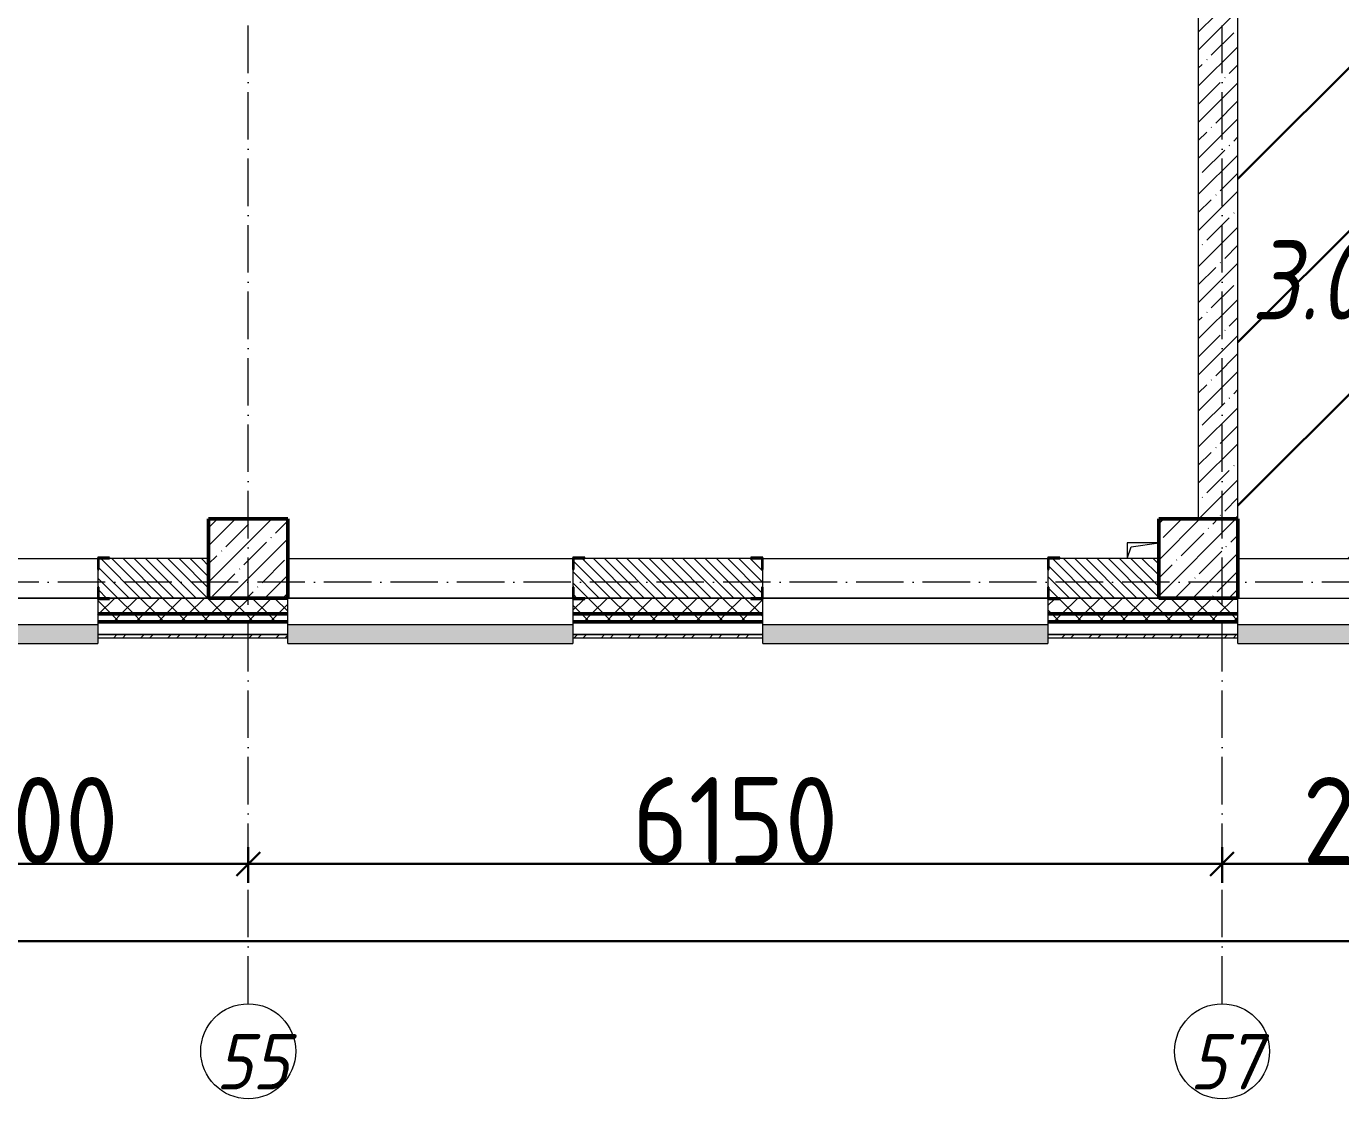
# Model space of a CAD drawing. Header units: millimetres. Extents: x 35697 to 388678, y -91946 to 171347.
# Drawn here: x 357519 to 365820, y -91946 to -85169 of the extents above; entities that cross this region are included whole.
import ezdxf

# ---------------------------------------------------------------- set-up
doc = ezdxf.new("R2010")
doc.units = ezdxf.units.MM
doc.linetypes.add('50_200_ШТРИХ_1Т_ш5_п1_п1_', pattern=[700, 500, -100, 0, -100])
for name, color, linetype, lineweight in [('4) ЛЕстницы', 5, 'Continuous', 30), ('A-____-____-DIMS', 7, 'Continuous', 9), ('A-GENM-____-MCUT', 7, 'Continuous', 25), ('A-GENM-____-OTLN', 7, 'Continuous', 9), ('A-GENM-____-OTLN-1', 7, 'Continuous', 25), ('A-GLAZ-____-OTLN', 7, 'Continuous', 9), ('A-WALL-____-MCUT-1', 7, 'Continuous', 9), ('A-WALL-____-MCUT-2', 7, 'Continuous', 50), ('A-WALL-____-MCUT-3', 7, 'Continuous', 9), ('A-WALL-____-OTLN', 7, 'Continuous', 9), ('A-WALL-____-PATT-1', 7, 'Continuous', 9), ('A-WALL-FNSH-MCUT-1', 7, 'Continuous', 9), ('S-COLS-____-MCUT', 7, 'Continuous', 50), ('S-COLS-____-OTLN', 7, 'Continuous', 9), ('S-GRID-____-IDEN', 7, 'Continuous', 9), ('S-GRID-____-OTLN-1', 7, '50_200_ШТРИХ_1Т_ш5_п1_п1_', 9), ('Марки помещений', 7, 'Continuous', 9), ('стяжа', 7, 'Continuous', 30)]:
    doc.layers.add(name, color=color, linetype=linetype, lineweight=lineweight)
doc.layers.add('A-GLAZ-____-OTLN-1', color=7, linetype='Continuous', lineweight=9, true_color=0xc0c0c0)
doc.styles.add('ISOCPEUR_I', font='isocpeui.ttf', dxfattribs={"width": 0.9, "height": 2.5})
doc.styles.add('ISOCPEUR_I_2', font='isocpeui.ttf', dxfattribs={"width": 0.85, "height": 2.3})
doc.styles.add('ISOCPEUR_I_9', font='isocpeui.ttf', dxfattribs={"width": 0.9, "height": 250})
doc.styles.add('СПДС', font='isocpeur.ttf', dxfattribs={"width": 0.9})
doc.dimstyles.new('ISO-2_5_0_9К_БОЛЬШОЙ_ОСИ', dxfattribs={"dimscale": 304.8, "dimtxt": 248.995294, "dimasz": 0.492126, "dimexe": 0.393701, "dimexo": 0, "dimgap": 0, "dimtad": 1, "dimdec": 0, "dimzin": 0, "dimdsep": 46, "dimtxsty": 'ISOCPEUR_I_9', "dimblk1": 'OBLIQUE', "dimblk2": 'OBLIQUE', "dimsah": 1, "dimcen": 0.09, "dimdle": 0.393701, "dimazin": 0, "dimtfac": 1, "dimtdec": 4, "dimtix": 1, "dimtmove": 0, "dimatfit": 3, "dimfxl": 1, "dimtvp": 1, "dimtolj": 1, "dimtzin": 0, "dimarcsym": 2})
pattern_1 = [(45, (283770.71, -86863.46), (-70.71068, 70.71068), []), (135, (283770.71, -86863.46), (-70.71068, -70.71068), [])]
pattern_2 = [(135, (283770.707, -86863.456), (-35.35534, -35.35534), [])]

# ---------------------------------------------------------------- blocks, each defined once
blk = doc.blocks.new('BSC_Колонна _Прямоугольная - 500х500-V62-АР1_План отверстий 3 этажа в осях 1-64_А-ГГ')
at = {"layer": 'S-COLS-____-OTLN'}
h = blk.add_hatch(dxfattribs=at)
h.set_pattern_fill('FP_99', color=256, style=0, pattern_type=2)
h.set_pattern_definition([(45, (-75150, 1668.96), (-114.04925, 114.04925), []), (45, (-75035.95, 1668.96), (-114.04925, 114.04925), [201.613, -40.323, 3.353, -36.97])])
h.paths.add_polyline_path([(-250, -250), (250, -250), (250, 250), (-250, 250)], flags=0)
at = {"layer": 'S-COLS-____-MCUT'}
for p, q in [((250, 250), (-250, 250)), ((-250, 250), (-250, -250)), ((250, -250), (250, 250)), ((-250, -250), (250, -250))]:
    blk.add_line(p, q, dxfattribs=at)
blk = doc.blocks.new('BSC_Колонна _Прямоугольная - 500х500-V112-АР1_План отверстий 3 этажа в осях 1-64_А-ГГ')
at = {"layer": 'S-COLS-____-OTLN'}
h = blk.add_hatch(dxfattribs=at)
h.set_pattern_fill('FP_135', color=256, style=0, pattern_type=2)
h.set_pattern_definition([(45, (-81150, 1668.96), (-114.04925, 114.04925), []), (45, (-81035.95, 1668.96), (-114.04925, 114.04925), [201.613, -40.323, 3.353, -36.97])])
h.paths.add_polyline_path([(-250, -250), (250, -250), (250, 250), (-250, 250)], flags=0)
at = {"layer": 'S-COLS-____-MCUT'}
for p, q in [((250, 250), (-250, 250)), ((-250, 250), (-250, -250)), ((250, -250), (250, 250)), ((-250, -250), (250, -250))]:
    blk.add_line(p, q, dxfattribs=at)
blk = doc.blocks.new('Фахверк_СКБ_Уголок - 250_2700-27497298-АР1_План отверстий 3 этажа в осях 1-64_А-ГГ')
at = {"layer": 'A-GENM-____-MCUT'}
for p, q in [((200, 181), (125, 181)), ((125, 181), (125, 106)), ((131, 106), (131, 175)), ((131, 175), (200, 175)), ((200, 175), (200, 181)), ((125, 106), (131, 106)), ((131, -6), (125, -6)), ((125, -6), (125, -81)), ((125, -81), (200, -81)), ((131, -75), (131, -6)), ((200, -75), (131, -75)), ((200, -81), (200, -75))]:
    blk.add_line(p, q, dxfattribs=at)
blk = doc.blocks.new('AR_Отверстие прямоугольное _в плите_ - AR_Отверстие прямоугольное _в плите_-V177-АР1_План отверстий 3 этажа в осях 1-64_А-ГГ')
at = {"layer": 'A-GENM-____-OTLN'}
for p, q in [((100, 50), (-100, 50)), ((-100, 50), (-100, -50)), ((-100, -50), (-75, 25)), ((-75, 25), (100, 50))]:
    blk.add_line(p, q, dxfattribs=at)
blk = doc.blocks.new('Отлив_СКБ - Отлив витража_120_НВФ-31885687-АР1_План отверстий 3 этажа в осях 1-64_А-ГГ')
at = {"layer": 'A-GLAZ-____-OTLN-1'}
for points in [[(0, 0), (0, -2), (1800, -2), (1800, 0), (534.2, 0)], [(0, -2), (0, -120), (1800, -120), (1800, -2), (534.2, -2)]]:
    blk.add_hatch(color=256, dxfattribs=at).paths.add_polyline_path(points, flags=0)
at = {"layer": 'A-GLAZ-____-OTLN'}
for p, q in [((0, 0), (1800, 0)), ((1800, -2), (0, -2)), ((0, -120), (0, -83)), ((1800, -83), (1800, -120)), ((0, -120), (1800, -120))]:
    blk.add_line(p, q, dxfattribs=at)
blk = doc.blocks.new('Отлив_СКБ - Отлив витража_120_НВФ-V214-АР1_План отверстий 3 этажа в осях 1-64_А-ГГ')
at = {"layer": 'A-GLAZ-____-OTLN-1'}
for points in [[(0, -2), (1800, -2), (1800, 0), (0, 0)], [(730.8, -120), (1800, -120), (1800, -2), (0, -2), (0, -120)]]:
    blk.add_hatch(color=256, dxfattribs=at).paths.add_polyline_path(points, flags=0)
at = {"layer": 'A-GLAZ-____-OTLN'}
for p, q in [((0, 0), (1800, 0)), ((1800, -2), (0, -2)), ((0, -120), (0, -83)), ((1800, -63), (1800, -120)), ((0, -120), (1800, -120))]:
    blk.add_line(p, q, dxfattribs=at)
blk = doc.blocks.new('Отлив_СКБ - Отлив витража_120_НВФ-31885283-АР1_План отверстий 3 этажа в осях 1-64_А-ГГ')
at = {"layer": 'A-GLAZ-____-OTLN-1'}
for points in [[(656.2, -2), (1000, -2), (1000, 0), (0, 0), (0, -2)], [(656.2, -120), (1000, -120), (1000, -2), (0, -2), (0, -120)]]:
    blk.add_hatch(color=256, dxfattribs=at).paths.add_polyline_path(points, flags=0)
at = {"layer": 'A-GLAZ-____-OTLN'}
for p, q in [((0, 0), (1000, 0)), ((1000, -2), (0, -2)), ((0, -120), (0, -83)), ((1000, -83), (1000, -120)), ((0, -120), (1000, -120))]:
    blk.add_line(p, q, dxfattribs=at)
blk = doc.blocks.new('Ось сетки - Круг_Ø6_00__ISO-2_5_0_9K_-25732049-АР1_План отверстий 3 этажа в осях 1-64_А-ГГ')
at = {"layer": 'S-GRID-____-IDEN'}
blk.add_circle((0, 0), 3, dxfattribs=at)
blk = doc.blocks.new('_Oblique')
at = {"color": 0, "linetype": 'ByBlock', "lineweight": -2}
blk.add_line((-0.5, -0.5), (0.5, 0.5), dxfattribs=at)
blk = doc.blocks.new('*D2128')
at = {"layer": 'A-____-____-DIMS', "color": 0, "lineweight": -2, "transparency": 16777216}
for p, q in [((355920.7, -90355.9), (355920.7, -90582)), ((358920.7, -90355.9), (358920.7, -90582)), ((355800.7, -90462), (359040.7, -90462))]:
    blk.add_line(p, q, dxfattribs=at)
at = {"layer": 'Defpoints', "color": 0, "transparency": 16777216}
for p in [(355920.7, -90355.9), (358920.7, -90355.9), (358920.7, -90462)]:
    blk.add_point(p, dxfattribs=at)
at = {"layer": 'A-____-____-DIMS', "color": 0, "lineweight": -2, "transparency": 16777216, "xscale": 150, "yscale": 150, "zscale": 150, "rotation": 180}
blk.add_blockref('_Oblique', (355920.7, -90462), dxfattribs=at)
at = {"layer": 'A-____-____-DIMS', "color": 0, "lineweight": -2, "transparency": 16777216, "xscale": 150, "yscale": 150, "zscale": 150}
blk.add_blockref('_Oblique', (358920.7, -90462), dxfattribs=at)
at = {"layer": 'A-____-____-DIMS', "color": 0, "transparency": 16777216, "insert": (357420.7, -90187.7), "char_height": 548.64, "attachment_point": 5, "style": 'СПДС'}
blk.add_mtext('\\A1;3000', dxfattribs=at)
blk = doc.blocks.new('*D2129')
at = {"layer": 'A-____-____-DIMS', "color": 0, "lineweight": -2, "transparency": 16777216}
for p, q in [((358920.7, -90355.9), (358920.7, -90582)), ((365070.7, -90355.9), (365070.7, -90582)), ((358800.7, -90462), (365190.7, -90462))]:
    blk.add_line(p, q, dxfattribs=at)
at = {"layer": 'Defpoints', "color": 0, "transparency": 16777216}
for p in [(358920.7, -90355.9), (365070.7, -90355.9), (365070.7, -90462)]:
    blk.add_point(p, dxfattribs=at)
at = {"layer": 'A-____-____-DIMS', "color": 0, "lineweight": -2, "transparency": 16777216, "xscale": 150, "yscale": 150, "zscale": 150, "rotation": 180}
blk.add_blockref('_Oblique', (358920.7, -90462), dxfattribs=at)
at = {"layer": 'A-____-____-DIMS', "color": 0, "lineweight": -2, "transparency": 16777216, "xscale": 150, "yscale": 150, "zscale": 150}
blk.add_blockref('_Oblique', (365070.7, -90462), dxfattribs=at)
at = {"layer": 'A-____-____-DIMS', "color": 0, "transparency": 16777216, "insert": (361995.7, -90187.7), "char_height": 548.64, "attachment_point": 5, "style": 'СПДС'}
blk.add_mtext('\\A1;6150', dxfattribs=at)
blk = doc.blocks.new('*D2130')
at = {"layer": 'A-____-____-DIMS', "color": 0, "lineweight": -2, "transparency": 16777216}
for p, q in [((365070.7, -90355.9), (365070.7, -90582)), ((367470.7, -90355.9), (367470.7, -90582)), ((364950.7, -90462), (367590.7, -90462))]:
    blk.add_line(p, q, dxfattribs=at)
at = {"layer": 'Defpoints', "color": 0, "transparency": 16777216}
for p in [(365070.7, -90355.9), (367470.7, -90355.9), (367470.7, -90462)]:
    blk.add_point(p, dxfattribs=at)
at = {"layer": 'A-____-____-DIMS', "color": 0, "lineweight": -2, "transparency": 16777216, "xscale": 150, "yscale": 150, "zscale": 150, "rotation": 180}
blk.add_blockref('_Oblique', (365070.7, -90462), dxfattribs=at)
at = {"layer": 'A-____-____-DIMS', "color": 0, "lineweight": -2, "transparency": 16777216, "xscale": 150, "yscale": 150, "zscale": 150}
blk.add_blockref('_Oblique', (367470.7, -90462), dxfattribs=at)
at = {"layer": 'A-____-____-DIMS', "color": 0, "transparency": 16777216, "insert": (366270.7, -90187.7), "char_height": 548.64, "attachment_point": 5, "style": 'СПДС'}
blk.add_mtext('\\A1;2400', dxfattribs=at)
blk = doc.blocks.new('*D2135')
at = {"layer": 'A-____-____-DIMS', "color": 0, "lineweight": -2, "transparency": 16777216}
for p, q in [((281420.7, -90844.1), (281420.7, -91070.2)), ((384920.7, -90844.1), (384920.7, -91070.2)), ((281300.7, -90950.2), (385040.7, -90950.2))]:
    blk.add_line(p, q, dxfattribs=at)
at = {"layer": 'Defpoints', "color": 0, "transparency": 16777216}
for p in [(281420.7, -90844.1), (384920.7, -90844.1), (384920.7, -90950.2)]:
    blk.add_point(p, dxfattribs=at)
at = {"layer": 'A-____-____-DIMS', "color": 0, "lineweight": -2, "transparency": 16777216, "xscale": 150, "yscale": 150, "zscale": 150, "rotation": 180}
blk.add_blockref('_Oblique', (281420.7, -90950.2), dxfattribs=at)
at = {"layer": 'A-____-____-DIMS', "color": 0, "lineweight": -2, "transparency": 16777216, "xscale": 150, "yscale": 150, "zscale": 150}
blk.add_blockref('_Oblique', (384920.7, -90950.2), dxfattribs=at)
at = {"layer": 'A-____-____-DIMS', "color": 0, "transparency": 16777216, "insert": (333170.7, -90675.9), "char_height": 548.64, "attachment_point": 5, "style": 'СПДС'}
blk.add_mtext('\\A1;103500', dxfattribs=at)
blk = doc.blocks.new('3эт')
at = {"layer": 'S-GRID-____-OTLN-1', "color": 251, "ltscale": 0.6, "true_color": 0x636466}
for p, q in [((358920.7, -91346.1), (358920.7, -76712.9)), ((365070.7, -91346.1), (365070.7, -80328.4)), ((387845.1, -88682.4), (279101.9, -88682.4))]:
    blk.add_line(p, q, dxfattribs=at)
at = {"layer": 'S-GRID-____-IDEN', "char_height": 350, "width": 404.05, "attachment_point": 1, "style": 'ISOCPEUR_I'}
for s, insert in [('55', (358715.8, -91537.3)), ('57', (364865.8, -91537.3))]:
    blk.add_mtext(s, dxfattribs=dict(at, insert=insert))
at = {"layer": 'A-____-____-DIMS'}
for base, p1, p2, override, picture, middle in [((358920.7, -90462), (355920.7, -90355.9), (358920.7, -90355.9), {"dimtxt": 1.8, "dimpost": '<>', "dimtxsty": 'СПДС', "dimfxl": 3000}, '*D2128', (357420.7, -90187.7)), ((365070.7, -90462), (358920.7, -90355.9), (365070.7, -90355.9), {"dimtxt": 1.8, "dimpost": '<>', "dimtxsty": 'СПДС', "dimfxl": 6150}, '*D2129', (361995.7, -90187.7)), ((367470.7, -90462), (365070.7, -90355.9), (367470.7, -90355.9), {"dimtxt": 1.8, "dimpost": '<>', "dimtxsty": 'СПДС', "dimfxl": 2400}, '*D2130', (366270.7, -90187.7)), ((384920.7, -90950.2), (281420.7, -90844.1), (384920.7, -90844.1), {"dimtxt": 1.8, "dimpost": '<>', "dimtxsty": 'СПДС', "dimfxl": 103500}, '*D2135', (333170.7, -90675.9))]:
    dim = blk.add_linear_dim(base=base, p1=p1, p2=p2, dimstyle='ISO-2_5_0_9К_БОЛЬШОЙ_ОСИ', override=override, dxfattribs=at)
    dim.commit()
    dim.dimension.update_dxf_attribs({"geometry": picture, "text_midpoint": middle})

msp = doc.modelspace()

# ---------------------------------------------------------------- hatches: boundary and pattern name
at = {"layer": '4) ЛЕстницы'}
h = msp.add_hatch(dxfattribs=at)
h.set_pattern_fill('ANSI31', color=256, scale=230)
h.paths.add_polyline_path([(365170.7, -81032.4), (367220.7, -81032.4), (367220.7, -88532.4), (365170.7, -88532.4)])
at = {"layer": 'A-WALL-____-PATT-1'}
h = msp.add_hatch(dxfattribs=at)
h.set_pattern_fill('FP_38', color=256, style=0, pattern_type=2)
h.set_pattern_definition([(45, (283770.7, -86863.46), (-114.04925, 114.04925), []), (45, (283884.76, -86863.46), (-114.04925, 114.04925), [201.612, -40.322, 3.353, -36.97])])
h.paths.add_polyline_path([(365170.7, -88282.4), (365170.7, -81032.4), (364920.7, -81032.4), (364920.7, -88282.4), (365060.4, -88282.4)], flags=0)
h = msp.add_hatch(dxfattribs=at)
h.set_pattern_fill('FP_6', color=256, style=0, pattern_type=2)
h.set_pattern_definition(pattern_2)
h.paths.add_polyline_path([(357976.7, -88782.4), (358670.7, -88782.4), (358670.7, -88532.4), (357976.7, -88532.4), (357976.7, -88601.4), (357970.7, -88601.4), (357970.7, -88713.4), (357976.7, -88713.4)], flags=0)
h = msp.add_hatch(dxfattribs=at)
h.set_pattern_fill('FP_6', color=256, style=0, pattern_type=2)
h.set_pattern_definition(pattern_2)
h.paths.add_polyline_path([(364045.7, -88782.4), (364670.7, -88782.4), (364670.7, -88532.4), (363976.7, -88532.4), (363976.7, -88601.4), (363970.7, -88601.4), (363970.7, -88713.4), (363976.7, -88713.4), (363976.7, -88782.4)], flags=0)
h.paths.add_polyline_path([(360976.7, -88782.4), (362164.7, -88782.4), (362164.7, -88713.4), (362170.7, -88713.4), (362170.7, -88601.4), (362164.7, -88601.4), (362164.7, -88532.4), (360976.7, -88532.4), (360976.7, -88601.4), (360970.7, -88601.4), (360970.7, -88713.4), (360976.7, -88713.4), (360976.7, -88781.2)], flags=0)
h = msp.add_hatch(dxfattribs=at)
h.set_pattern_fill('FP_1', color=256, style=0, pattern_type=2)
h.set_pattern_definition(pattern_1)
h.paths.add_polyline_path([(384520.7, -88882.4), (385020.7, -88882.4), (385020.7, -88782.4), (375995.7, -88782.4), (375995.7, -88788.4), (375920.7, -88788.4), (375920.7, -88882.4), (384502.5, -88882.4)], flags=0)
h.paths.add_polyline_path([(373014, -88882.4), (374120.7, -88882.4), (374120.7, -88788.4), (374045.7, -88788.4), (374045.7, -88782.4), (366170.7, -88782.4), (366170.7, -88882.4), (372770.7, -88882.4)], flags=0)
h.paths.add_polyline_path([(365170.7, -88882.4), (365170.7, -88782.4), (364045.7, -88782.4), (364045.7, -88788.4), (363970.7, -88788.4), (363970.7, -88882.4), (365060.4, -88882.4)], flags=0)
h.paths.add_polyline_path([(362170.7, -88882.4), (362170.7, -88788.4), (362095.7, -88788.4), (362095.7, -88782.4), (361045.7, -88782.4), (361045.7, -88788.4), (360970.7, -88788.4), (360970.7, -88882.4), (361525.5, -88882.4)], flags=0)
h.paths.add_polyline_path([(359170.7, -88882.4), (359170.7, -88782.4), (358045.7, -88782.4), (358045.7, -88788.4), (357970.7, -88788.4), (357970.7, -88882.4), (358045.7, -88882.4)], flags=0)
h.paths.add_polyline_path([(354770.7, -88882.4), (356170.7, -88882.4), (356170.7, -88782.4), (354845.7, -88782.4), (354845.7, -88788.4), (354770.7, -88788.4)], flags=0)
h.paths.add_polyline_path([(352688.1, -88882.4), (352970.7, -88882.4), (352970.7, -88788.4), (352895.7, -88788.4), (352895.7, -88782.4), (351845.7, -88782.4), (351845.7, -88788.4), (351770.7, -88788.4), (351770.7, -88882.4), (351804.4, -88882.4)], flags=0)
h.paths.add_polyline_path([(349970.7, -88882.4), (349970.7, -88782.4), (348845.7, -88782.4), (348845.7, -88788.4), (348770.7, -88788.4), (348770.7, -88882.4), (348845.7, -88882.4)], flags=0)
h.paths.add_polyline_path([(346620.7, -88882.4), (346970.7, -88882.4), (346970.7, -88788.4), (346895.7, -88788.4), (346895.7, -88782.4), (345845.7, -88782.4), (345845.7, -88788.4), (345770.7, -88788.4), (345770.7, -88882.4), (346502, -88882.4)], flags=0)
h.paths.add_polyline_path([(343970.7, -88882.4), (343970.7, -88788.4), (343895.7, -88788.4), (343895.7, -88782.4), (342845.7, -88782.4), (342845.7, -88788.4), (342770.7, -88788.4), (342770.7, -88882.4), (343850.8, -88882.4)], flags=0)
h.paths.add_polyline_path([(340970.7, -88882.4), (340970.7, -88788.4), (340895.7, -88788.4), (340895.7, -88782.4), (339845.7, -88782.4), (339845.7, -88788.4), (339770.7, -88788.4), (339770.7, -88882.4), (340315.9, -88882.4)], flags=0)
h.paths.add_polyline_path([(336781, -88882.4), (337970.7, -88882.4), (337970.7, -88788.4), (337895.7, -88788.4), (337895.7, -88782.4), (336845.7, -88782.4), (336845.7, -88788.4), (336770.7, -88788.4), (336770.7, -88882.4), (336776.7, -88882.4)], flags=0)
h.paths.add_polyline_path([(333770.7, -88882.4), (334970.7, -88882.4), (334970.7, -88788.4), (334895.7, -88788.4), (334895.7, -88782.4), (333845.7, -88782.4), (333845.7, -88788.4), (333770.7, -88788.4)], flags=0)
h.paths.add_polyline_path([(328827.4, -88882.4), (328970.7, -88882.4), (328970.7, -88788.4), (328895.7, -88788.4), (328895.7, -88782.4), (327845.7, -88782.4), (327845.7, -88788.4), (327770.7, -88788.4), (327770.7, -88882.4), (328620.7, -88882.4)], flags=0)
h.paths.add_polyline_path([(325970.7, -88882.4), (325970.7, -88788.4), (325895.7, -88788.4), (325895.7, -88782.4), (324845.7, -88782.4), (324845.7, -88788.4), (324770.7, -88788.4), (324770.7, -88882.4), (325964.7, -88882.4)], flags=0)
h.paths.add_polyline_path([(322641.2, -88882.4), (322970.7, -88882.4), (322970.7, -88788.4), (322895.7, -88787.8), (322895.7, -88782.4), (321570.7, -88782.4), (321570.7, -88882.4)], flags=0)
h.paths.add_polyline_path([(319106.3, -88882.4), (319770.7, -88882.4), (319770.7, -88788.4), (319695.7, -88788.4), (319695.7, -88782.4), (318570.7, -88782.4), (318570.7, -88882.4)], flags=0)
h.paths.add_polyline_path([(316770.7, -88882.4), (316770.7, -88788.4), (316695.7, -88788.4), (316695.7, -88782.4), (315645.7, -88782.4), (315645.7, -88788.4), (315570.7, -88788.4), (315571.4, -88882.4), (316764.7, -88882.4)], flags=0)
h.paths.add_polyline_path([(313770.7, -88882.4), (313770.7, -88788.4), (313695.7, -88788.4), (313695.7, -88782.4), (312570.7, -88782.4), (312570.7, -88882.4), (312920.2, -88882.4)], flags=0)
h.paths.add_polyline_path([(310770.7, -88882.4), (310770.7, -88788.4), (310695.7, -88788.4), (310695.7, -88782.4), (309570.7, -88782.4), (309570.7, -88882.4), (310269, -88882.4)], flags=0)
h.paths.add_polyline_path([(307770.7, -88882.4), (307770.7, -88788.4), (307695.7, -88788.4), (307695.7, -88782.4), (306645.7, -88782.4), (306645.7, -88788.4), (306570.7, -88788.4), (306570.7, -88882.4), (306734.1, -88882.4)], flags=0)
h.paths.add_polyline_path([(297896.7, -88882.4), (298770.7, -88882.4), (298770.7, -88788.4), (298695.7, -88788.4), (298695.7, -88782.4), (297645.7, -88782.4), (297645.7, -88788.4), (297570.7, -88788.4), (297570.7, -88882.4)], flags=0)
h.paths.add_polyline_path([(296129.3, -88882.4), (296570.7, -88882.4), (296570.7, -88788.4), (296495.7, -88788.4), (296495.7, -88782.4), (291245.7, -88782.4), (291245.7, -88788.4), (291170.7, -88788.4), (291170.7, -88882.4), (294670.7, -88882.4)], flags=0)
h.paths.add_polyline_path([(289059.4, -88882.4), (290170.7, -88882.4), (290170.7, -88788.4), (290095.7, -88788.4), (290095.7, -88782.4), (281320.7, -88782.4), (281320.7, -88882.4), (287292, -88882.4)], flags=0)
h = msp.add_hatch(dxfattribs=at)
h.set_pattern_fill('FP_1', color=256, style=0, pattern_type=2)
h.set_pattern_definition(pattern_1)
h.paths.add_polyline_path([(385020.7, -88932.4), (385120.7, -88932.4), (385120.7, -88882.4), (375920.7, -88882.4), (375920.7, -88932.4), (384502.5, -88932.4)], flags=0)
h.paths.add_polyline_path([(373014, -88932.4), (374120.7, -88932.4), (374120.7, -88882.4), (366170.7, -88882.4), (366170.7, -88932.4), (372130.2, -88932.4)], flags=0)
h.paths.add_polyline_path([(365060.4, -88932.4), (365170.7, -88932.4), (365170.7, -88882.4), (363970.7, -88882.4), (363970.7, -88932.4), (364176.7, -88932.4)], flags=0)
h.paths.add_polyline_path([(360970.7, -88932.4), (362170.7, -88932.4), (362170.7, -88882.4), (360970.7, -88882.4)], flags=0)
h.paths.add_polyline_path([(357990.5, -88932.4), (359170.7, -88932.4), (359170.7, -88882.4), (357970.7, -88882.4), (357970.7, -88932.4)], flags=0)
h.paths.add_polyline_path([(356170.7, -88932.4), (356170.7, -88882.4), (354770.7, -88882.4), (354770.7, -88932.4), (355339.3, -88932.4)], flags=0)
h.paths.add_polyline_path([(352970.7, -88932.4), (352970.7, -88882.4), (351770.7, -88882.4), (351770.7, -88932.4), (352688.1, -88932.4)], flags=0)
h.paths.add_polyline_path([(349970.7, -88932.4), (349970.7, -88882.4), (348770.7, -88882.4), (348770.7, -88932.4)], flags=0)
h.paths.add_polyline_path([(346970.7, -88932.4), (346970.7, -88882.4), (345770.7, -88882.4), (345770.7, -88932.4), (346502, -88932.4)], flags=0)
h.paths.add_polyline_path([(342770.7, -88932.4), (343970.7, -88932.4), (343970.7, -88882.4), (342770.7, -88882.4)], flags=0)
h.paths.add_polyline_path([(339770.7, -88932.4), (340970.7, -88932.4), (340970.7, -88882.4), (339770.7, -88882.4)], flags=0)
h.paths.add_polyline_path([(336781, -88932.4), (337970.7, -88932.4), (337970.7, -88882.4), (336770.7, -88882.4), (336770.7, -88932.4)], flags=0)
h.paths.add_polyline_path([(334970.7, -88932.4), (334970.7, -88882.4), (333770.7, -88882.4), (333770.7, -88932.4), (334129.8, -88932.4)], flags=0)
h.paths.add_polyline_path([(328827.4, -88932.4), (328970.7, -88932.4), (328970.7, -88882.4), (327770.7, -88882.4), (327770.7, -88932.4), (327943.6, -88932.4)], flags=0)
h.paths.add_polyline_path([(325970.7, -88932.4), (325970.7, -88882.4), (324770.7, -88882.4), (324770.7, -88932.4), (325292.4, -88932.4)], flags=0)
h.paths.add_polyline_path([(322641.2, -88932.4), (322970.7, -88932.4), (322970.7, -88882.4), (321570.7, -88882.4), (321570.7, -88932.4)], flags=0)
h.paths.add_polyline_path([(319770.7, -88932.4), (319770.7, -88882.4), (318570.7, -88882.4), (318570.7, -88932.4), (319106.3, -88932.4)], flags=0)
h.paths.add_polyline_path([(316770.7, -88932.4), (316770.7, -88882.4), (315570.7, -88882.4), (315571.4, -88932.4)], flags=0)
h.paths.add_polyline_path([(313770.7, -88932.4), (313770.7, -88882.4), (312570.7, -88882.4), (312570.7, -88932.4), (312920.2, -88932.4)], flags=0)
h.paths.add_polyline_path([(310770.7, -88932.4), (310770.7, -88882.4), (309570.7, -88882.4), (309570.7, -88932.4), (310269, -88932.4)], flags=0)
h.paths.add_polyline_path([(306734.1, -88932.4), (307770.7, -88932.4), (307770.7, -88882.4), (306570.7, -88882.4), (306570.7, -88932.4)], flags=0)
h.paths.add_polyline_path([(297570.7, -88932.4), (298770.7, -88932.4), (298770.7, -88882.4), (297570.7, -88882.4)], flags=0)
h.paths.add_polyline_path([(296570.7, -88932.4), (296570.7, -88882.4), (291170.7, -88882.4), (291170.7, -88932.4), (296129.3, -88932.4)], flags=0)
h.paths.add_polyline_path([(289943.2, -88932.4), (290170.7, -88932.4), (290170.7, -88882.4), (281220.7, -88882.4), (281220.7, -88932.4), (289059.4, -88932.4)], flags=0)
h = msp.add_hatch(dxfattribs=at)
h.set_pattern_fill('FP_3', color=256, style=0, pattern_type=2)
h.set_pattern_definition([(45, (283770.71, -86863.46), (-85.53659, 85.53659), []), (45, (283827.73, -86863.46), (-85.53659, 85.53659), [])])
h.paths.add_polyline_path([(385250.7, -89032.4), (385250.7, -89012.4), (375920.7, -89012.4), (375920.7, -89032.4), (384502.5, -89032.4)], flags=0)
h.paths.add_polyline_path([(373014, -89032.4), (374120.7, -89032.4), (374120.7, -89012.4), (366170.7, -89012.4), (366170.7, -89032.4), (372130.2, -89032.4)], flags=0)
h.paths.add_polyline_path([(364176.7, -89032.4), (365170.7, -89032.4), (365170.7, -89012.4), (363970.7, -89012.4), (363970.7, -89032.4)], flags=0)
h.paths.add_polyline_path([(362170.7, -89032.4), (362170.7, -89012.4), (360971.7, -89012.4), (360971.7, -89032.4), (361525.5, -89032.4)], flags=0)
h.paths.add_polyline_path([(357990.5, -89032.4), (359170.7, -89032.4), (359170.7, -89012.4), (357970.7, -89012.4), (357970.7, -89032.4)], flags=0)
h.paths.add_polyline_path([(355655.7, -89032.4), (356170.7, -89032.4), (356170.7, -89012.4), (355655.7, -89012.4)], flags=0)

# ---------------------------------------------------------------- linework, layer by layer
at = {"layer": 'A-WALL-____-MCUT-1'}
for p, q in [((364920.7, -80782.4), (364920.7, -88282.4)), ((365170.7, -88282.4), (365170.7, -81032.4))]:
    msp.add_line(p, q, dxfattribs=at)
at = {"layer": 'A-WALL-____-MCUT-2'}
for p, q in [((357970.7, -88882.4), (359170.7, -88882.4)), ((360970.7, -88882.4), (362170.7, -88882.4)), ((363970.7, -88882.4), (365170.7, -88882.4)), ((357970.7, -88932.4), (359170.7, -88932.4)), ((360970.7, -88932.4), (362170.7, -88932.4)), ((363970.7, -88932.4), (365170.7, -88932.4))]:
    msp.add_line(p, q, dxfattribs=at)
at = {"layer": 'A-WALL-____-MCUT-3'}
for p, q in [((358670.7, -88532.4), (358045.7, -88532.4)), ((362095.7, -88532.4), (361045.7, -88532.4)), ((364670.7, -88532.4), (364045.7, -88532.4)), ((357970.7, -88601.4), (357970.7, -88713.4)), ((360970.7, -88601.4), (360970.7, -88713.4)), ((362170.7, -88713.4), (362170.7, -88601.4)), ((363970.7, -88601.4), (363970.7, -88713.4)), ((357970.7, -88788.4), (357970.7, -89012.4)), ((358670.7, -88782.4), (358045.7, -88782.4)), ((358045.7, -88782.4), (358670.7, -88782.4)), ((359170.7, -89012.4), (359170.7, -88782.4)), ((360970.7, -88788.4), (360970.7, -89012.4)), ((362095.7, -88782.4), (361045.7, -88782.4)), ((361045.7, -88782.4), (362095.7, -88782.4)), ((362170.7, -89012.4), (362170.7, -88788.4)), ((363970.7, -88788.4), (363970.7, -89012.4)), ((364670.7, -88782.4), (364045.7, -88782.4)), ((364045.7, -88782.4), (364670.7, -88782.4)), ((365170.7, -89012.4), (365170.7, -88782.4)), ((357970.7, -89012.4), (359170.7, -89012.4)), ((360970.7, -89012.4), (362170.7, -89012.4)), ((363970.7, -89012.4), (365170.7, -89012.4))]:
    msp.add_line(p, q, dxfattribs=at)
at = {"layer": 'A-WALL-____-OTLN'}
for p, q in [((356170.7, -88532.4), (357970.7, -88532.4)), ((359170.7, -88532.4), (360970.7, -88532.4)), ((362170.7, -88532.4), (363970.7, -88532.4)), ((365170.7, -88532.4), (366170.7, -88532.4)), ((356170.7, -88782.4), (357970.7, -88782.4)), ((357970.7, -88782.4), (356170.7, -88782.4)), ((359170.7, -88782.4), (360970.7, -88782.4)), ((360970.7, -88782.4), (359170.7, -88782.4)), ((362170.7, -88782.4), (363970.7, -88782.4)), ((363970.7, -88782.4), (362170.7, -88782.4)), ((365170.7, -88782.4), (366170.7, -88782.4))]:
    msp.add_line(p, q, dxfattribs=at)
at = {"layer": 'A-WALL-FNSH-MCUT-1'}
for p, q in [((359170.7, -89012.4), (357970.7, -89012.4)), ((357970.7, -89012.4), (357970.7, -89032.4)), ((357970.7, -89032.4), (359170.7, -89032.4)), ((359170.7, -89032.4), (359170.7, -89012.4)), ((362170.7, -89012.4), (360971.7, -89012.4)), ((360971.7, -89012.4), (360971.7, -89032.4)), ((360971.7, -89032.4), (362170.7, -89032.4)), ((362170.7, -89032.4), (362170.7, -89012.4)), ((365170.7, -89012.4), (363970.7, -89012.4)), ((363970.7, -89012.4), (363970.7, -89032.4)), ((363970.7, -89032.4), (365170.7, -89032.4)), ((365170.7, -89032.4), (365170.7, -89012.4))]:
    msp.add_line(p, q, dxfattribs=at)

# ---------------------------------------------------------------- block references
at = {"layer": 'A-GENM-____-OTLN'}
msp.add_blockref('AR_Отверстие прямоугольное _в плите_ - AR_Отверстие прямоугольное _в плите_-V177-АР1_План отверстий 3 этажа в осях 1-64_А-ГГ', (364570.7, -88482.4), dxfattribs=at)
at = {"layer": 'A-GENM-____-OTLN-1'}
for p in [(357845.7, -88707.4), (360845.7, -88707.4), (363845.7, -88707.4)]:
    msp.add_blockref('Фахверк_СКБ_Уголок - 250_2700-27497298-АР1_План отверстий 3 этажа в осях 1-64_А-ГГ', p, dxfattribs=at)
at = {"layer": 'A-GENM-____-OTLN-1', "rotation": 180}
msp.add_blockref('Фахверк_СКБ_Уголок - 250_2700-27497298-АР1_План отверстий 3 этажа в осях 1-64_А-ГГ', (362295.7, -88607.4), dxfattribs=at)
at = {"layer": 'A-GLAZ-____-OTLN'}
for name, p in [('Отлив_СКБ - Отлив витража_120_НВФ-31885687-АР1_План отверстий 3 этажа в осях 1-64_А-ГГ', (356170.7, -88949.4)), ('Отлив_СКБ - Отлив витража_120_НВФ-V214-АР1_План отверстий 3 этажа в осях 1-64_А-ГГ', (359170.7, -88949.4)), ('Отлив_СКБ - Отлив витража_120_НВФ-31885687-АР1_План отверстий 3 этажа в осях 1-64_А-ГГ', (362170.7, -88949.4)), ('Отлив_СКБ - Отлив витража_120_НВФ-31885283-АР1_План отверстий 3 этажа в осях 1-64_А-ГГ', (365170.7, -88949.4))]:
    msp.add_blockref(name, p, dxfattribs=at)
at = {"layer": 'S-COLS-____-OTLN'}
for name, p in [('BSC_Колонна _Прямоугольная - 500х500-V62-АР1_План отверстий 3 этажа в осях 1-64_А-ГГ', (358920.7, -88532.4)), ('BSC_Колонна _Прямоугольная - 500х500-V112-АР1_План отверстий 3 этажа в осях 1-64_А-ГГ', (364920.7, -88532.4))]:
    msp.add_blockref(name, p, dxfattribs=at)
at = {"layer": 'S-GRID-____-IDEN', "xscale": 99.99999999999993, "yscale": 99.99999999999993, "zscale": 99.99999999999993}
for p in [(358920.7, -91646.1), (365070.7, -91646.1)]:
    msp.add_blockref('Ось сетки - Круг_Ø6_00__ISO-2_5_0_9K_-25732049-АР1_План отверстий 3 этажа в осях 1-64_А-ГГ', p, dxfattribs=at)
at = {"layer": 'стяжа'}
msp.add_blockref('3эт', (0, 0), dxfattribs=at)

# ---------------------------------------------------------------- texts
at = {"layer": 'Марки помещений', "insert": (365254.2, -86521.8), "char_height": 500, "width": 817.721, "attachment_point": 1, "style": 'ISOCPEUR_I_2'}
msp.add_mtext('3.034', dxfattribs=at)

doc.saveas('drawing.dxf')
